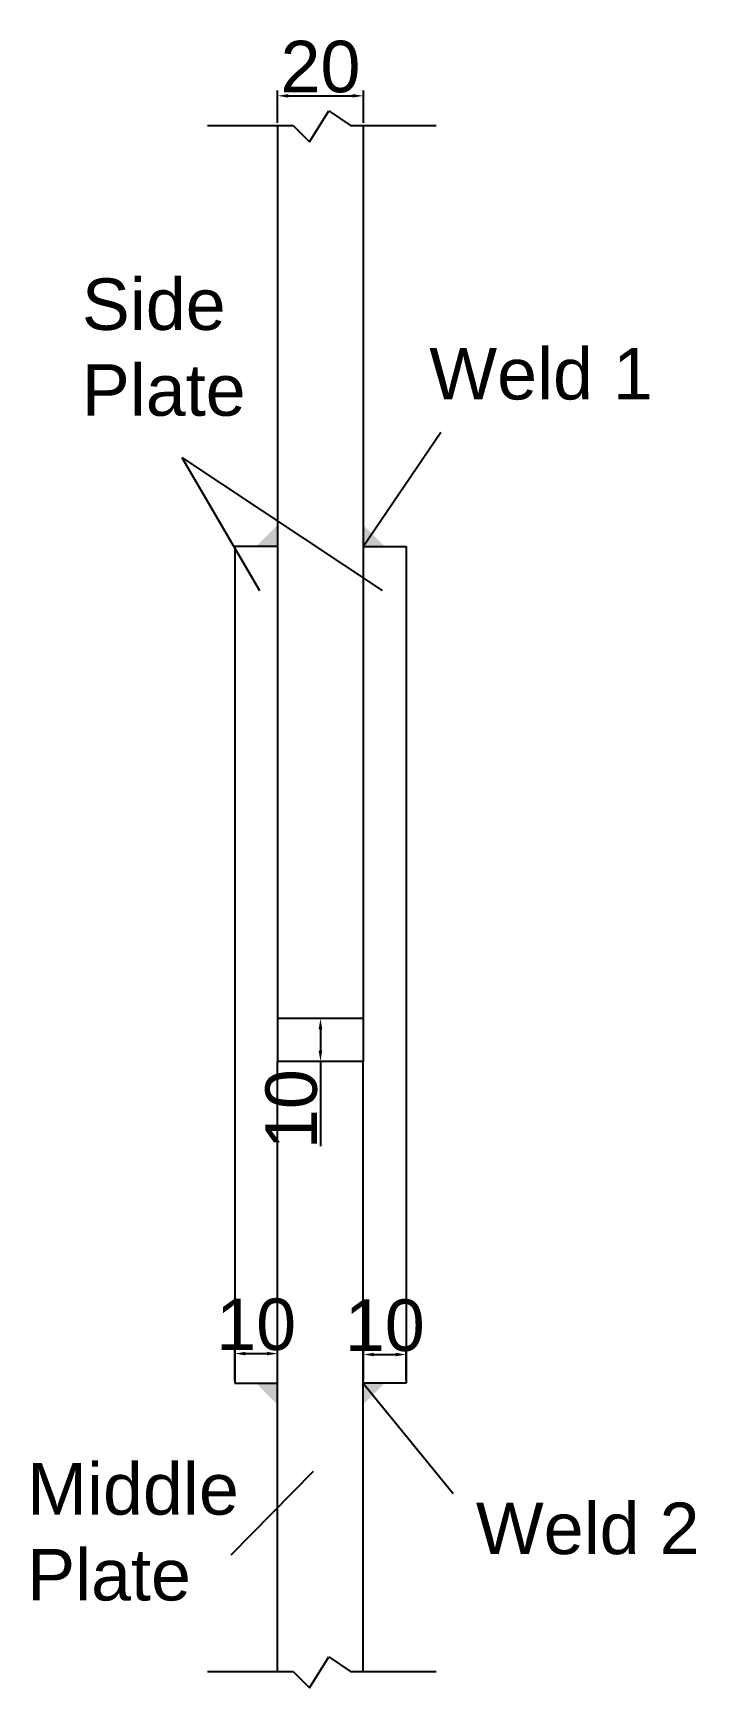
# Model space of a CAD drawing. Header units: millimetres. Extents: x 1455 to 24185, y -7314 to 4772.
# Drawn here: x 7850.3 to 8004.9, y 3323.9 to 3709.6 of the extents above; entities that cross this region are included whole.
import ezdxf

# ---------------------------------------------------------------- set-up
doc = ezdxf.new("R2010")
doc.units = ezdxf.units.MM
doc.layers.add('焊缝', color=250, linetype='Continuous')
doc.styles.get("Standard").update_dxf_attribs({"font": 'arial.ttf'})
doc.dimstyles.new('ISO-25-JHF', dxfattribs={"dimtxt": 12, "dimasz": 2.5, "dimexe": 1.25, "dimexo": 0.625, "dimtad": 1, "dimtxsty": 'Standard', "dimcen": 2.5, "dimadec": 0, "dimazin": 0, "dimtfac": 1, "dimtmove": 0, "dimatfit": 3, "dimfxl": 1, "dimarcsym": 0})

# ---------------------------------------------------------------- blocks, each defined once
blk = doc.blocks.new('*D268')
at = {"color": 0, "lineweight": -2, "transparency": 16777216}
for p, q in [((7897.33, 3395.52), (7897.33, 3403.03)), ((7907.33, 3395.52), (7907.33, 3403.03)), ((7899.83, 3401.78), (7904.83, 3401.78))]:
    blk.add_line(p, q, dxfattribs=at)
at = {"color": 0, "transparency": 16777216}
for points in [[(7899.83, 3402.2), (7899.83, 3401.36), (7897.33, 3401.78)], [(7904.83, 3402.2), (7904.83, 3401.36), (7907.33, 3401.78)]]:
    blk.add_solid(points, dxfattribs=at)
at = {"layer": 'Defpoints', "color": 0, "transparency": 16777216}
for p in [(7907.33, 3401.78), (7897.33, 3394.9), (7907.33, 3394.9)]:
    blk.add_point(p, dxfattribs=at)
at = {"color": 0, "transparency": 16777216, "insert": (7902.33, 3408.53), "char_height": 12, "attachment_point": 5}
blk.add_mtext('10', dxfattribs=at)
blk = doc.blocks.new('*D269')
at = {"color": 0, "lineweight": -2, "transparency": 16777216}
for p, q in [((7927.33, 3395.52), (7927.33, 3402.82)), ((7937.33, 3395.52), (7937.33, 3402.82)), ((7929.83, 3401.57), (7934.83, 3401.57))]:
    blk.add_line(p, q, dxfattribs=at)
at = {"color": 0, "transparency": 16777216}
for points in [[(7929.83, 3401.98), (7929.83, 3401.15), (7927.33, 3401.57)], [(7934.83, 3401.98), (7934.83, 3401.15), (7937.33, 3401.57)]]:
    blk.add_solid(points, dxfattribs=at)
at = {"layer": 'Defpoints', "color": 0, "transparency": 16777216}
for p in [(7937.33, 3401.57), (7927.33, 3394.9), (7937.33, 3394.9)]:
    blk.add_point(p, dxfattribs=at)
at = {"color": 0, "transparency": 16777216, "insert": (7932.33, 3408.32), "char_height": 12, "attachment_point": 5}
blk.add_mtext('10', dxfattribs=at)
blk = doc.blocks.new('*D270')
at = {"color": 0, "lineweight": -2, "transparency": 16777216}
for p, q in [((7926.7, 3479.9), (7916.08, 3479.9)), ((7917.33, 3477.4), (7917.33, 3472.4)), ((7926.7, 3469.9), (7916.08, 3469.9)), ((7917.33, 3469.9), (7917.33, 3450.13))]:
    blk.add_line(p, q, dxfattribs=at)
at = {"color": 0, "transparency": 16777216}
for points in [[(7916.91, 3477.4), (7917.74, 3477.4), (7917.33, 3479.9)], [(7916.91, 3472.4), (7917.74, 3472.4), (7917.33, 3469.9)]]:
    blk.add_solid(points, dxfattribs=at)
at = {"layer": 'Defpoints', "color": 0, "transparency": 16777216}
for p in [(7927.33, 3479.9), (7917.33, 3469.9), (7927.33, 3469.9)]:
    blk.add_point(p, dxfattribs=at)
at = {"color": 0, "transparency": 16777216, "insert": (7910.57, 3458.76), "char_height": 12, "attachment_point": 5, "rotation": 90}
blk.add_mtext('10', dxfattribs=at)
blk = doc.blocks.new('*D267')
at = {"color": 0, "lineweight": -2, "transparency": 16777216}
for p, q in [((7907.33, 3688.68), (7907.33, 3696.19)), ((7927.33, 3688.68), (7927.33, 3696.19)), ((7909.83, 3694.94), (7924.83, 3694.94))]:
    blk.add_line(p, q, dxfattribs=at)
at = {"color": 0, "transparency": 16777216}
for points in [[(7909.83, 3695.35), (7909.83, 3694.52), (7907.33, 3694.94)], [(7924.83, 3695.35), (7924.83, 3694.52), (7927.33, 3694.94)]]:
    blk.add_solid(points, dxfattribs=at)
at = {"layer": 'Defpoints', "color": 0, "transparency": 16777216}
for p in [(7927.33, 3694.94), (7907.33, 3688.06), (7927.33, 3688.06)]:
    blk.add_point(p, dxfattribs=at)
at = {"color": 0, "transparency": 16777216, "insert": (7917.33, 3701.69), "char_height": 12, "attachment_point": 5}
blk.add_mtext('20', dxfattribs=at)

msp = doc.modelspace()

# ---------------------------------------------------------------- hatches: boundary and pattern name
at = {"layer": '焊缝'}
h = msp.add_hatch(color=250, dxfattribs=at)
h.dxf.hatch_style = 1
h.paths.add_polyline_path([(7902.325, 3589.897), (7907.325, 3594.897), (7907.325, 3589.897)])
h = msp.add_hatch(color=250, dxfattribs=at)
h.dxf.hatch_style = 1
h.paths.add_polyline_path([(7932.325, 3589.897), (7927.325, 3594.897), (7927.325, 3589.897)])
h = msp.add_hatch(color=250, dxfattribs=at)
h.dxf.hatch_style = 1
h.paths.add_polyline_path([(7907.325, 3389.897), (7902.325, 3394.897), (7907.325, 3394.897)])
h = msp.add_hatch(color=250, dxfattribs=at)
h.dxf.hatch_style = 1
h.paths.add_polyline_path([(7927.325, 3389.897), (7932.325, 3394.897), (7927.325, 3394.897)])

# ---------------------------------------------------------------- linework, layer by layer
for p, q in [((7914.765, 3684.223), (7919.268, 3691.439)), ((7919.268, 3691.439), (7924.328, 3688.055)), ((7890.966, 3688.055), (7910.966, 3688.055)), ((7907.325, 3688.055), (7907.325, 3479.897)), ((7910.966, 3688.055), (7914.765, 3684.223)), ((7924.328, 3688.055), (7944.328, 3688.055)), ((7927.325, 3688.055), (7927.325, 3479.897)), ((7927.325, 3589.897), (7945.423, 3616.577)), ((7885.008, 3610.644), (7903.141, 3579.627)), ((7885.008, 3610.644), (7931.724, 3579.627)), ((7907.325, 3589.897), (7897.325, 3589.897)), ((7897.325, 3589.897), (7897.325, 3394.897)), ((7927.325, 3589.897), (7937.325, 3589.897)), ((7937.325, 3589.897), (7937.325, 3394.897)), ((7927.325, 3479.897), (7907.325, 3479.897)), ((7907.325, 3479.897), (7907.325, 3469.897)), ((7927.325, 3479.897), (7927.325, 3469.897)), ((7927.325, 3469.897), (7907.325, 3469.897)), ((7907.325, 3327.696), (7907.325, 3469.897)), ((7927.325, 3327.696), (7927.325, 3469.897)), ((7897.325, 3394.897), (7907.325, 3394.897)), ((7937.325, 3394.897), (7927.325, 3394.897)), ((7927.325, 3394.897), (7948.269, 3369.195)), ((7896.509, 3354.918), (7915.716, 3374.391)), ((7914.765, 3323.864), (7919.268, 3331.08)), ((7919.268, 3331.08), (7924.328, 3327.696)), ((7890.966, 3327.696), (7910.966, 3327.696)), ((7910.966, 3327.696), (7914.765, 3323.864)), ((7924.328, 3327.696), (7944.328, 3327.696))]:
    msp.add_line(p, q)

# ---------------------------------------------------------------- texts
at = {"char_height": 12, "attachment_point": 1}
for s, insert in [('Side Plate', (7861.676, 3652.379)), ('Weld 1', (7942.708, 3636.172)), ('Middle Plate', (7848.918, 3376.249)), ('Weld 2', (7953.579, 3367.045))]:
    msp.add_mtext_dynamic_manual_height_columns(s, width=68.30832, gutter_width=12.5, heights=[0], dxfattribs=dict(at, insert=insert))

# ---------------------------------------------------------------- dimensions: what is measured, and where the dimension line sits
for base, p1, p2, picture, middle in [((7927.325, 3694.938), (7907.325, 3688.055), (7927.325, 3688.055), '*D267', (7917.325, 3694.938)), ((7907.325, 3401.779), (7897.325, 3394.897), (7907.325, 3394.897), '*D268', (7902.325, 3401.779)), ((7937.325, 3401.566), (7927.325, 3394.897), (7937.325, 3394.897), '*D269', (7932.325, 3401.566))]:
    dim = msp.add_linear_dim(base=base, p1=p1, p2=p2, angle=0, dimstyle='ISO-25-JHF')
    dim.commit()
    dim.dimension.update_dxf_attribs({"geometry": picture, "text_midpoint": middle, "dimtype": 161})
dim = msp.add_aligned_dim(p1=(7927.325, 3479.897), p2=(7927.325, 3469.897), distance=-10, dimstyle='ISO-25-JHF')
dim.commit()
dim.dimension.update_dxf_attribs({"geometry": '*D270', "text_midpoint": (7910.573, 3458.762)})

doc.saveas('drawing.dxf')
